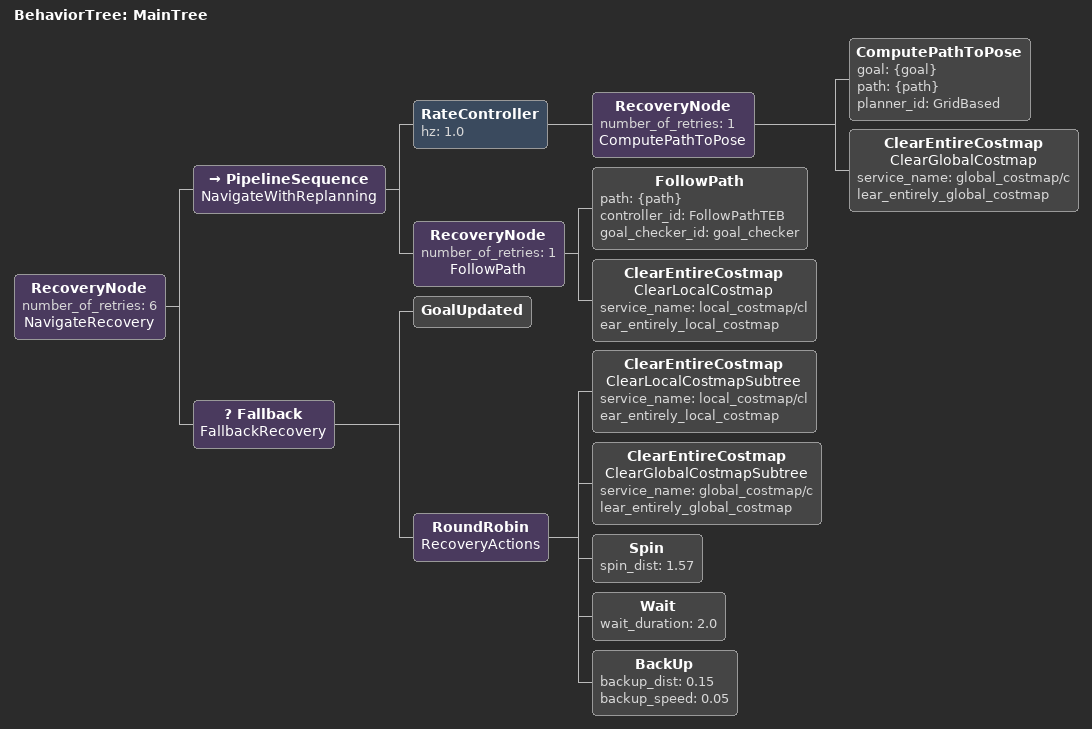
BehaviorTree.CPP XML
<root main_tree_to_execute="MainTree">
  <BehaviorTree ID="MainTree">
    <RecoveryNode number_of_retries="6" name="NavigateRecovery">
      <PipelineSequence name="NavigateWithReplanning">
        <RateController hz="1.0">
          <RecoveryNode number_of_retries="1" name="ComputePathToPose">
            <ComputePathToPose goal="{goal}" path="{path}" planner_id="GridBased"/>
            <ClearEntireCostmap name="ClearGlobalCostmap" service_name="global_costmap/clear_entirely_global_costmap"/>
          </RecoveryNode>
        </RateController>

        <RecoveryNode number_of_retries="1" name="FollowPath">
          <FollowPath path="{path}" controller_id="FollowPathTEB" goal_checker_id="goal_checker"/>
          <ClearEntireCostmap name="ClearLocalCostmap" service_name="local_costmap/clear_entirely_local_costmap"/>
        </RecoveryNode>
      </PipelineSequence>

      <Fallback name="FallbackRecovery">
        <GoalUpdated/>
        <RoundRobin name="RecoveryActions">
          <ClearEntireCostmap name="ClearLocalCostmapSubtree" service_name="local_costmap/clear_entirely_local_costmap"/>
          <ClearEntireCostmap name="ClearGlobalCostmapSubtree" service_name="global_costmap/clear_entirely_global_costmap"/>
          <Spin spin_dist="1.57"/>
          <Wait wait_duration="2.0"/>
          <BackUp backup_dist="0.15" backup_speed="0.05"/>
        </RoundRobin>
      </Fallback>
    </RecoveryNode>
  </BehaviorTree>
</root>
